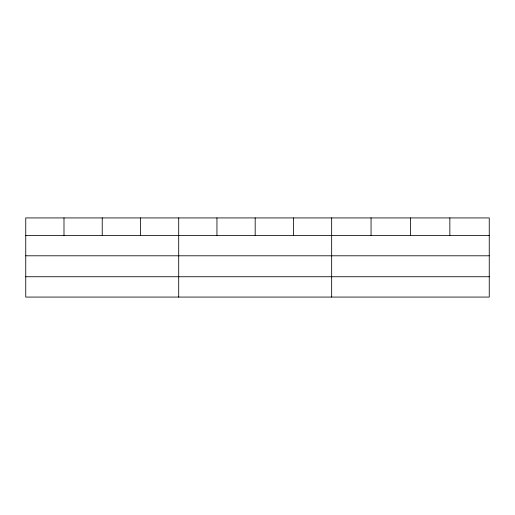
<?xml version="1.0" encoding="UTF-8"?>
<svg xmlns="http://www.w3.org/2000/svg" width="515" height="515" viewBox="0 0 515 515"><rect width="100%" height="100%" fill="white"/><g stroke="black" fill="none" stroke-linecap="round" stroke-linejoin="round"><path stroke-width="0.77" d="M489.25 255.794L489.25 217.929L25.75 217.929L25.75 297.071L489.25 297.071L489.25 255.794L25.75 255.794M25.75 235.464L489.25 235.464M25.75 276.742L489.25 276.742M449.853 217.929L449.853 235.464M410.455 217.929L410.455 235.464M371.058 217.929L371.058 235.464M331.66 217.929L331.66 297.071M293.421 217.929L293.421 235.464M255.183 217.929L255.183 235.464M216.944 217.929L216.944 235.464M178.705 217.929L178.705 297.071M140.466 217.929L140.466 235.464M102.228 217.929L102.228 235.464M63.989 217.929L63.989 235.464"/></g></svg>
